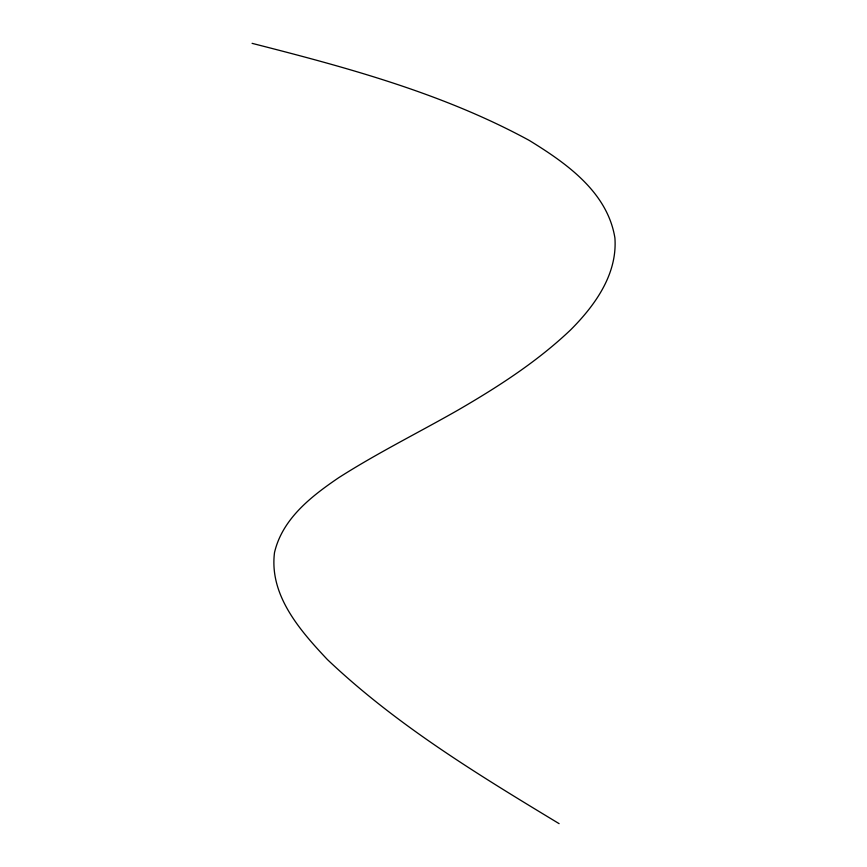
<?xml version="1.0" encoding="UTF-8"?>
<svg xmlns="http://www.w3.org/2000/svg" width="867" height="867" viewBox="0 0 867 867"><rect width="100%" height="100%" fill="white"/><g stroke="black" fill="none" stroke-linecap="round" stroke-linejoin="round"><path stroke-width="1.3" d="M252.091 43.35C346.963 67.528 442.777 93.311 529.26 140.421C566.194 163.126 607.464 191.954 614.909 237.959C617.542 274.2 595 305.455 570.616 329.883C537.052 361.777 497.907 386.942 458.004 410.102C418.295 432.752 377.243 453.083 338.683 477.717C311.372 496.271 282.425 518.683 274.514 552.528C269.041 595.336 300.123 630.569 327.358 659.516C396.306 725.04 478.14 774.654 559.117 823.65"/></g></svg>
